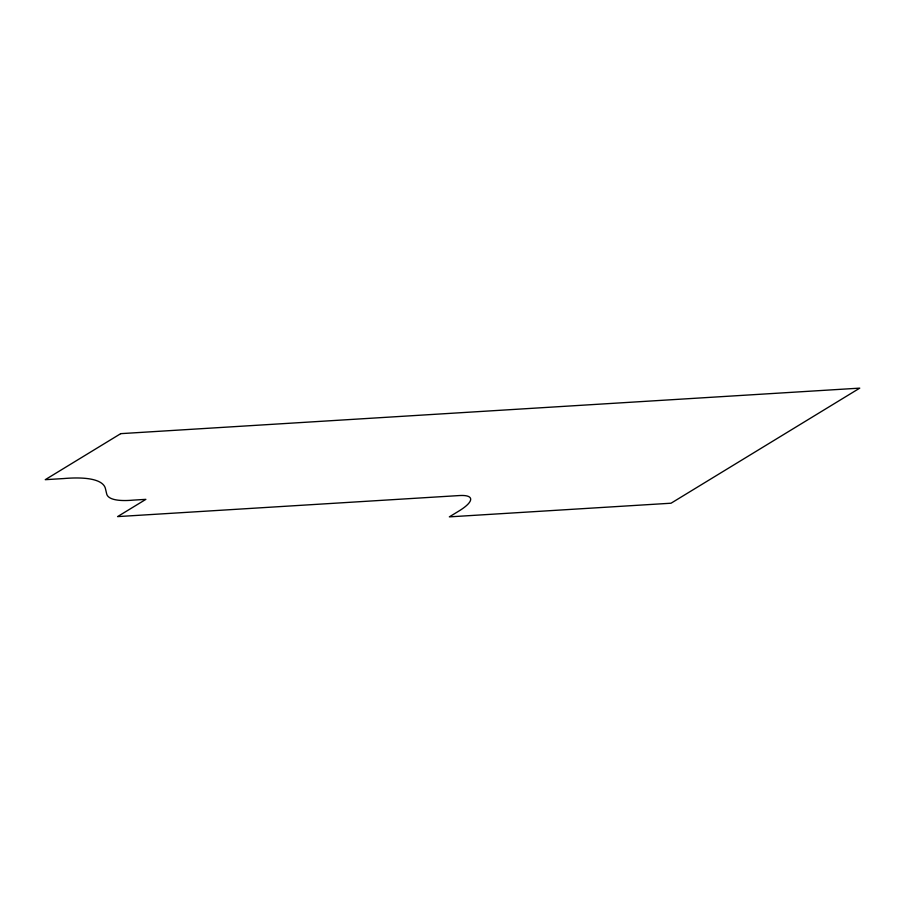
<?xml version="1.0" encoding="UTF-8"?>
<svg xmlns="http://www.w3.org/2000/svg" width="905" height="905" viewBox="0 0 905 905"><rect width="100%" height="100%" fill="white"/><g stroke="black" fill="none" stroke-linecap="round" stroke-linejoin="round"><path stroke-width="1.36" d="M120.727 433.653L45.25 479.684L63.723 478.553A140.75 34.288 -20.1 0 1 105.444 488.655L106.677 493.881A87.728 21.369 -20.1 0 0 133.227 500.126L145.875 499.356L117.571 516.608L459.367 495.555A42.015 10.238 -20.1 0 1 458.778 511.11L449.344 516.868L671.046 503.214L859.75 388.132L120.727 433.653"/></g></svg>
